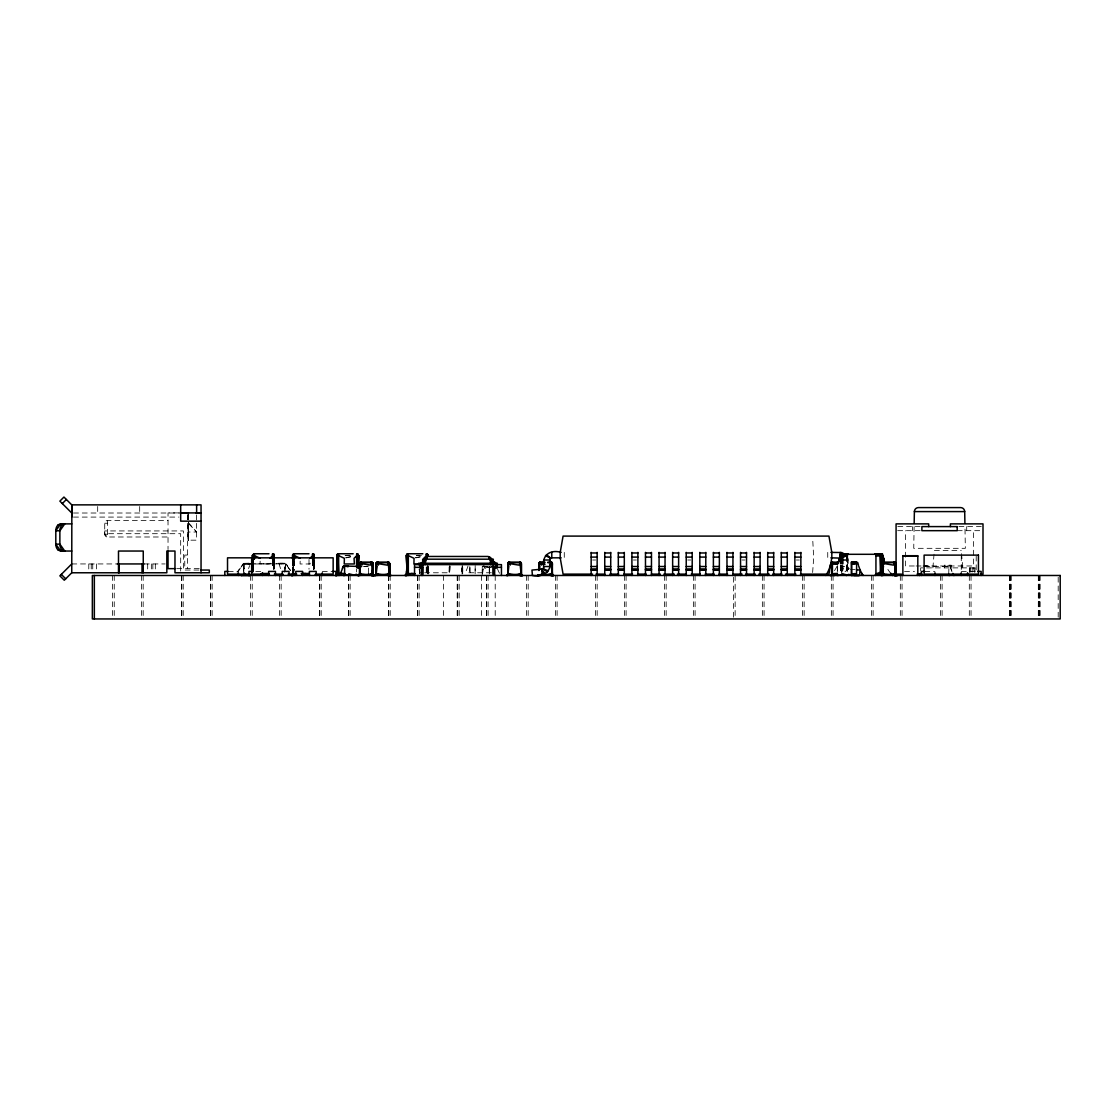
<?xml version="1.0" encoding="UTF-8"?>
<svg xmlns="http://www.w3.org/2000/svg" width="1116" height="1116" viewBox="0 0 1116 1116"><rect width="100%" height="100%" fill="white"/><g stroke="black" fill="none" stroke-linecap="round" stroke-linejoin="round"><path stroke-width="0.75" stroke-dasharray="5 3.75" d="M196.625 523.362L196.625 540.172L188.144 540.172L188.144 522.525M188.144 519.54L188.144 514.643M188.144 526.878L188.297 535.499L188.492 532.025L196.625 532.025L188.478 523.474L188.478 540.172L188.478 521.981M188.478 519.54L188.478 514.546M489.324 574.098L489.324 565.519M847.239 564.501L847.225 572.508L847.211 565.714M188.367 518.87L188.381 514.476M188.478 527.617L188.478 526.878M188.144 538.149L188.339 540.172M188.213 540.172L188.478 538.149M847.156 565.589L847.128 572.201L847.183 565.24M188.353 533.839L188.478 532.025L188.478 535.499M273.685 569.076L273.727 560.692M313.694 569.076L313.233 560.553L313.094 568.7M427.554 565.714L427.498 574.112L427.456 566.105M475.123 573.861L475.151 567.151M482.251 574.935L482.293 566.523L494.123 566.523M489.366 566.886L489.324 573.582L489.324 566.719M837.321 572.187L837.349 567.151M188.437 539.209L188.423 537.884M292.741 558.851L292.657 570.96L292.601 558.851M273.908 560.623L274.159 568.895L274.257 560.385M313.917 560.623L314.168 568.895L314.266 560.385M428.042 567.067L428.014 570.402L428 567.067M273.88 569.871L273.964 561.32M313.889 569.871L313.973 561.32M427.693 573.303L427.749 566.454M462.066 574.098L462.15 565.519M188.464 532.876L188.478 532.025L188.451 533.839M914.116 526.612L913.739 548.319L965.34 548.319L964.963 526.612M285.529 568.658L285.612 564.082L284.664 563.803L254.504 563.803M462.652 566.607L462.708 573.861L462.708 566.97M260.14 561.181L260.056 563.985L265.887 563.985L270.198 563.957L270.044 561.181M300.148 561.181L300.078 563.985L305.896 563.985L310.206 563.957L310.067 561.181M840.92 565.77L840.78 570.96L840.697 565.77M273.908 568.616L274.159 560.344M292.643 572.201L292.978 560.623M313.917 568.616L314.168 560.344M428.153 571.713L427.609 573.582L427.805 566.97M188.353 515.006L188.199 519.624L188.353 516.345L188.353 518.382M840.794 565.394L840.599 570.402L840.571 565.394M972.078 572.117L972.259 567.877M188.478 523.948L188.492 530.072M449.497 567.151L449.134 573.861L449.134 566.97M462.094 566.719L462.163 573.582L462.526 566.886M188.144 525.231L188.367 524.548L188.367 526.25L188.353 521.8M285.264 568.867L285.612 564.082M469.808 566.607L469.362 572.773L470.185 573.861L470.087 566.97M812.629 572.494L813.69 557.833L812.629 537.731M243.679 573.233L244.181 563.287L237.415 571.838M932.878 567.877L934.092 553.662M928.331 566.523L925.82 565.993M920.658 570.708L920.658 567.877L974.979 567.877L974.352 572.117L973.57 567.877L973.78 572.117M248.603 568.616L249.607 565.561M948.712 574.015L948.977 565.979L944.973 566.523L949.521 565.979L950.344 566.788A41.055 40.636 -22.6 0 0 952.869 573.401M284.664 572.131L284.929 563.259L278.414 563.259M240.903 567.416L242.828 564.082A32.49 32.35 39.8 0 1 237.066 572.187M238.601 570.485L239.8 568.993M849.067 568.783L844.547 572.02L842.413 566.51L847.839 566.51L849.067 568.783L843.64 570.82M252.83 563.803L243.511 564.082L243.651 571.699L243.511 564.082L250.11 564.04M345.974 557.944L350.745 556.842M415.654 557.944L422.015 556.479L415.403 557.665M345.723 557.665L352.224 556.354M494.472 566.788L484.693 568.323L483.605 565.979L485.655 566.523L483.605 565.979M368.782 565.979L364.765 566.523L369.312 565.979M948.977 565.979L944.973 566.523L949.521 565.979M285.305 571.657L284.664 563.803L278.526 563.803M345.165 555.405L350.047 555.224M416.477 555.35L419.728 555.224M249.063 563.859L244.46 564.04L252.83 563.999M244.195 563.371L250.235 563.259L243.232 563.371L249.217 563.287M254.504 563.985L284.664 563.803M178.448 512.914L168.028 512.914L168.028 549.49M73.489 513.011L180.68 513.011M73.489 517.085L178.951 517.085M106.773 536.894A2.762 2.762 0 0 1 104.723 534.229L104.723 523.237A2.762 2.762 0 0 1 107.485 520.488L168.028 520.488M104.723 523.237L107.485 523.237M897.794 526.599L920.1 526.599M958.909 526.599L981.285 526.599M897.669 530.672L921.886 530.672M957.193 530.672L983.001 530.672M107.485 534.229L104.723 534.229L107.485 536.991L168.028 536.991M934.357 550.495L961.281 550.495M187.46 555.057L184.754 555.057L184.754 568.644M345.165 555.656L353.312 555.656M416.477 555.656L422.992 555.656M592.652 560.009L595.651 560.009M633.4 560.009L636.385 560.009M687.721 560.009L690.706 560.009M742.042 560.009L745.028 560.009M796.364 560.009L799.349 560.009M278.177 563.259L285.473 563.259L286.296 564.082A32.49 32.35 -39.8 0 0 290.383 570.332M71.759 563.943L116.106 563.943M144.243 563.943L165.14 563.943M914.297 565.979L905.592 565.979L905.592 530.672M916.041 565.979L921.258 565.979M923.002 565.979L973.487 565.979L973.487 530.672M363.384 566.523L367.331 566.523M924.801 566.523L948.712 566.523M491.361 566.788L483.605 566.788L491.696 568.058M176.719 568.644L201.047 568.644M198.941 570.053L183.387 570.053L183.387 530.937L104.723 530.937L104.723 533.699L180.68 533.699L180.68 571.071M228.208 571.406L238.392 571.406M255.745 571.406L262.539 571.406M322.287 571.406L332.484 571.406M904.532 571.406L914.492 571.406M924.787 571.406L934.971 571.406M961.267 571.406L977.755 571.406M447.125 572.773L419.965 572.773L419.281 568.7M468.86 572.773L494.318 572.773M850.322 569.216L855.191 569.648M923.588 566.091L928.386 565.979M924.536 566.007L928.54 566.523M482.851 566.007L485.655 566.523L483.061 565.979M188.478 522.762L196.625 532.025M288.207 567.416L290.495 570.485L286.296 564.082M951.055 569.048L951.892 571.253M280.521 568.616L278.958 563.413M950.344 566.788L950.804 568.323M419.184 569.272L419.769 573.931L419.239 568.965M961.56 553.662L962.759 567.877M462.163 563.803L462.708 573.861M427.874 566.956L428.153 573.861L428.153 566.816M314.112 568.686L313.749 560.065L313.638 569.3M274.09 568.686L273.741 560.065L273.713 568.7M292.866 561.501L293.299 572.731M426.689 567.067L426.926 573.582L426.926 567.067M312.606 560.553L312.912 568.7M293.996 560.553L294.373 570.318M272.583 560.553L272.904 568.7M428.125 574.168L427.846 565.519L428.153 573.861M313.833 560.33L314.126 568.979M273.825 560.33L274.104 568.979M842.12 571.95L841.659 565.435M427.247 567.067L427.428 573.582L427.428 567.067M293.452 560.553L293.773 571.95M292.755 560.12L293.089 571.894M273.225 560.553L273.448 568.7M970.278 567.877L970.39 572.117M293.173 560.93L293.341 572.661M428.014 565.965L428.098 572.536M314.126 561.041L314.224 569.244M274.104 561.041L274.215 569.244M841.659 573.582L841.576 565.435L841.478 571.95M449.692 565.519L449.776 574.098M427.609 573.582L427.567 566.872M313.638 560.553L313.722 568.7M293.299 571.95L293.187 560.553L293.243 574.112M847.183 564.71L847.239 572.731M489.338 567.151L489.38 573.861M273.573 561.306L273.629 569.3M847.17 565.17L847.197 571.894L847.211 565.435M847.225 564.291L847.239 572.661M314.14 557.051L314.168 568.728M274.131 560.385L274.159 568.728M837.363 565.519L837.377 572.382M475.179 565.519L475.179 574.098M1058.191 577.223L1058.191 617.204M1040.028 575.479L1040.028 617.204M1039.749 575.479L1039.749 617.204M1039.456 575.479L1039.456 617.204M1039.163 575.479L1039.163 617.204M1038.884 575.479L1038.884 617.204M1038.591 575.479L1038.591 617.204M1038.312 575.479L1038.312 617.204M1011.096 575.479L1011.096 617.204M1010.803 575.479L1010.803 617.204M1010.524 575.479L1010.524 617.204M1010.231 575.479L1010.231 617.204M1009.952 575.479L1009.952 617.204M1009.659 575.479L1009.659 617.204M1009.38 575.479L1009.38 617.204M976.207 556.061L976.207 572.243M974.979 567.877L974.979 572.117M971.046 575.479L971.046 617.204M969.316 575.479L969.316 617.204M966.707 526.599L966.707 530.672M961.267 555.712L961.267 572.243M951.209 567.877L951.209 565.17L944.429 565.17L944.429 567.877M942.099 575.479L942.099 617.204M940.383 575.479L940.383 617.204M912.372 526.599L912.386 530.672M902.049 575.479L902.049 617.204M900.333 575.479L900.333 617.204M873.117 575.479L873.117 617.204M871.401 575.479L871.401 617.204M842.831 565.435L842.831 571.95M842.162 565.435L842.162 571.95M841.213 565.184L841.213 571.713M833.066 575.479L833.066 617.204M831.336 575.479L831.336 617.204M827.737 552.392L827.737 557.833M804.134 575.479L804.134 617.204M802.404 575.479L802.404 617.204M764.069 575.479L764.069 617.204M762.354 575.479L762.354 617.204M735.137 575.479L735.137 617.204M733.421 577.223L733.421 617.204M695.087 575.479L695.087 617.204M693.371 575.479L693.371 617.204M666.154 575.479L666.154 617.204M664.425 575.479L664.425 617.204M626.09 575.479L626.09 617.204M624.374 575.479L624.374 617.204M597.158 575.479L597.158 617.204M595.442 575.479L595.442 617.204M564.278 552.392L564.278 557.833M557.107 575.479L557.107 617.204M555.391 575.479L555.391 617.204M528.175 575.479L528.175 617.204M526.445 575.479L526.445 617.204M495.211 575.479L495.211 617.204M488.111 575.479L488.111 617.204M486.688 575.479L486.688 617.204M486.395 575.479L486.395 617.204M482.251 566.523L482.251 574.015M481.624 575.479L481.624 617.204M462.163 567.067L462.163 573.582M459.178 575.479L459.178 617.204M457.741 575.479L457.741 617.204M457.462 575.479L457.462 617.204M457.183 575.479L457.183 617.204M449.678 567.067L449.678 573.582M443.61 575.479L443.61 617.204M426.256 567.067L426.256 573.582M419.128 575.479L419.128 617.204M417.691 575.479L417.691 617.204M417.412 575.479L417.412 617.204M390.195 575.479L390.195 617.204M388.759 575.479L388.759 617.204M388.466 575.479L388.466 617.204M368.503 568.016L368.503 574.015M356.576 568.7L356.576 571.95M350.131 575.479L350.131 617.204M348.708 575.479L348.708 617.204M348.415 575.479L348.415 617.204M321.199 575.479L321.199 617.204M319.776 575.479L319.776 617.204M319.483 575.479L319.483 617.204M314.321 560.288L314.321 568.449M312.424 560.553L312.424 568.7M309.006 559.465L309.006 569.244M294.484 560.553L294.484 568.7M293.815 560.553L293.815 573.582M293.313 560.553L293.313 573.582M292.587 560.288L292.587 571.713M281.148 575.479L281.148 617.204M279.432 575.479L279.432 617.204M274.299 560.288L274.299 568.449M273.085 560.553L273.085 568.7M272.402 560.553L272.402 568.7M252.216 575.479L252.216 617.204M250.5 575.479L250.5 617.204M244.46 563.803L244.46 574.935M212.152 575.479L212.152 617.204M210.729 575.479L210.729 617.204M210.436 575.479L210.436 617.204M196.625 514.95L196.625 521.842M188.478 513.011L188.478 535.108M187.46 514.657L187.46 568.644M183.219 575.479L183.219 617.204M181.796 575.479L181.796 617.204M181.503 575.479L181.503 617.204M155.319 563.943L155.319 569.83M152.85 563.943L152.85 569.83M151.344 563.943L151.344 569.83M147.689 563.943L147.689 569.83M143.169 575.479L143.169 617.204M141.453 575.479L141.453 617.204M139.681 506.497L139.681 513.011M114.237 575.479L114.237 617.204M112.521 575.479L112.521 617.204M107.485 520.488L107.485 536.991M97.678 506.497L97.678 513.011M96.394 563.943L96.394 569.83M92.74 563.943L92.74 569.83M91.233 563.943L91.233 569.83M88.778 563.943L88.778 569.83M836.958 566.314A31.178 31.122 25.3 0 1 834.07 571.211M890.861 573.429A31.178 31.122 -25.3 0 1 886.202 566.314M293.62 560.985A31.178 0.809 -86.8 0 1 292.755 573.429M313.819 568.825A31.178 0.809 86.8 0 1 313.289 560.985M273.797 568.825A31.178 0.809 86.8 0 1 273.281 560.985M427.986 573.429A31.178 0.809 86.8 0 1 427.47 566.314M467.981 566.049A40.497 40.274 22.6 0 1 464.981 573.233M499.508 573.233A40.497 40.274 -22.6 0 1 497.359 568.504M462.442 573.233A40.497 1.632 84.5 0 1 461.619 566.049M450.222 566.049A40.497 1.632 -84.5 0 1 449.399 573.233M188.353 537.884L188.339 539.209L188.353 537.884M969.734 567.877L969.678 572.117L969.734 567.877M483.27 569.048L482.586 573.401A41.055 2.26 -82.4 0 0 483.27 569.048M969.609 572.117L969.553 567.877L969.553 572.117"/><path stroke-width="1.5" d="M856.809 569.788L860.059 570.067L859.585 575.479L851.452 575.451L855.037 574.935L855.037 573.582L851.508 574.098L851.508 562.185M880.315 573.582L875.934 574.112L875.948 555.656L882.63 555.391L882.561 570.402L882.226 562.059M357.859 567.402L358.194 554.471L356.841 553.759L358.473 555.391L358.473 566.816M292.741 558.851L292.769 555.391L292.587 558.656M422.643 573.861L422.685 567.333L414.538 567.333M272.402 554.303L274.02 554.471L274.201 558.697L274.09 554.568L272.681 553.759L274.271 555.07L273.755 555.656L272.402 554.303L273.825 554.234L273.532 554.903M314.321 558.656L314.098 554.568L312.689 553.759L314.293 555.07L313.777 555.656L312.424 554.303L313.833 554.234L313.54 554.903M357.887 566.872L358.473 555.391L358.362 567.067L358.473 555.391L358.124 566.97L357.999 554.234L357.148 553.787L356.576 554.303L358.445 555.07L358.278 567.235M71.759 513.011L71.843 504.962L63.947 497.052L59.873 501.126L71.759 513.011L71.759 517.085M273.992 557.902L274.02 554.471L274.062 557.763M358.055 568.17L358.194 554.471L358.362 567.612M373.023 573.861L372.549 562.38L371.126 562.45L373.023 563.538L372.381 574.098L372.744 562.617L371.391 561.906L371.126 563.803M388.94 574.098L389.303 562.617L387.95 561.906L389.554 563.217L388.94 574.098L389.582 563.538L387.684 562.45L389.107 562.38L389.582 563.538L389.582 573.861L389.582 563.538L389.582 573.861M520.712 574.098L521.074 562.617L519.721 561.906L521.353 563.538L521.353 573.861L520.712 563.287L520.809 573.582L519.456 574.935L519.456 573.582M551.75 574.098L552.127 562.617L550.495 562.45L551.918 562.38L550.495 562.45L551.862 563.803L551.75 574.098L552.392 563.538L550.774 561.906L551.039 563.538A40.497 1.632 84.5 0 0 552.392 575.479L542.069 574.07L538.233 575.479M895.967 573.861L895.492 562.38L894.069 562.45L895.967 563.538L895.325 574.098L895.688 562.617L894.335 561.906L894.069 563.803M856.39 563.803L855.721 562.631L851.438 561.906L856.39 561.906L856.67 563.538L856.502 573.861L851.508 574.098M882.63 555.391L882.379 570.96L881.807 553.968L875.181 553.759M422.35 567.723L422.406 564.626L422.322 567.877M914.171 523.278L914.381 511.588A4.073 4.073 0 0 1 918.454 507.585L960.625 507.585A4.073 4.073 0 0 1 964.698 511.588L964.908 523.278M841.018 562.311L841.478 553.759L847.979 553.759M881.096 570.318L881.263 563.803L881.5 573.582L881.5 563.803M252.621 572.201L252.774 567.235M253.025 558.963L254.211 553.759L252.579 555.391L252.579 571.713M293.034 558.963L293.815 554.485L293.41 558.921M314.224 558.697L314.042 554.471L312.424 554.303M336.739 571.713L337.395 574.112L336.739 555.391L338.371 553.759L337.283 555.656L336.739 573.861L338.371 575.479M407.647 554.485L406.419 573.861L408.051 575.479M424.038 561.906L426.87 557.54M253.932 555.642L254.211 553.759L268.998 553.759M293.954 555.642L294.219 553.759L309.006 553.759M338.106 555.642L338.371 553.759L353.158 553.759M407.786 555.642L408.051 553.759L422.838 553.759M489.115 557.54L490.58 558.739L490.58 561.906L491.054 560.553L489.38 557.833M420.16 567.877L420.3 564.626L420.537 567.877M832.494 573.582L833.847 574.935L833.847 573.582L837.363 573.582L837.363 575.005L833.736 574.838L837.46 575.479M253.974 554.568L253.932 555.391L260.209 558.307M293.982 554.568L293.954 555.391L300.218 558.307M338.134 554.568L338.106 555.391L344.37 558.307L344.23 563.985L354.372 563.957L354.065 558.307L357.12 555.391L356.841 553.759M361.947 565.115L361.068 561.906L361.347 563.803M378.505 565.115L377.626 561.906L376.817 562.129L376.008 563.538L376.008 573.861L376.538 563.803L377.905 562.45L376.036 563.217L376.008 573.861L377.905 574.935L377.905 573.582M407.814 554.568L407.786 555.391L414.05 558.307L413.91 563.985L424.052 563.957L423.745 558.307L426.8 555.391L426.521 553.759L428.125 555.07L427.609 555.656L426.256 554.303L427.665 554.234L427.372 554.903M510.277 565.115L509.398 561.906L508.589 562.129L507.766 563.538L507.766 573.861L508.31 563.803L509.677 562.45L507.808 563.217L507.766 573.861L509.677 574.935L509.677 573.582M541.316 565.115L540.451 561.906L539.363 563.803L539 570.499M884.29 563.803L884.012 561.906L883.746 563.538L893.414 565.115L894.613 563.538L894.335 561.906M837.363 562.38L837.363 563.803L833.847 563.803L833.847 562.45L837.432 561.934L837.391 563.05L831.685 562.129L830.457 565.115M851.508 563.287L851.41 562.45L855.037 562.45L855.037 563.803L851.522 563.803L851.578 573.861M851.508 574.335L851.578 574.168M425.391 560.553C428.474 553.941 425.196 556.521 424.038 560.553M495.448 567.877L495.685 564.626L495.825 567.877M847.211 560.553L847.323 553.787L847.156 560.12M876.032 574.168L875.39 575.479M875.934 555.14L875.39 553.759M837.432 575.451L837.391 574.335M561.153 557.833L551.778 557.833L549.895 558.921C552.601 570.681 544.008 577.767 532.43 575.479L531.955 570.067L541.692 569.216L543.855 567.807C541.162 556.103 549.602 548.946 561.153 552.392M348.122 566.523L344.328 566.007L342.975 566.788A41.055 40.636 22.6 0 1 339.348 575.479L340.436 573.401M71.843 504.962L71.759 572.773L64.282 580.236L59.873 575.828L71.759 563.943M496.983 567.723L497.373 563.259L418.612 563.259L418.612 564.626M496.829 567.877L497.373 564.626M372.381 574.098L372.995 563.217L371.126 562.45L372.298 563.134M424.861 561.906L424.917 559.911L427.079 557.54M895.325 574.098L895.939 563.217L894.069 562.45L895.241 563.134M839.846 555.642L841.478 553.759M348.401 574.935L343.491 575.479L348.122 574.935L345.5 574.67M837.474 562.45L837.363 563.803L832.229 563.538L831.56 572.773L832.383 573.861L837.363 573.582M851.452 575.451L851.536 575.005M875.92 554.038L875.948 555.656L880.315 555.656L880.998 573.582L880.998 555.656M847.17 561.501L847.407 554.303M292.601 558.851L292.81 554.568L294.484 554.303M361.347 573.582L361.347 574.935L359.45 573.861L359.478 563.217L361.347 562.45L359.994 563.803L360.091 574.098L359.45 563.538L361.068 561.906M406.419 571.713L407.075 574.112L406.419 555.391L407.242 553.968L408.33 554.303M538.819 570.415L538.819 563.538L540.451 561.906M832.494 563.803L833.847 562.45M839.846 555.391L840.069 554.568M841.478 555.656L842.162 554.485M856.39 573.582L855.037 574.935L851.452 574.838M884.29 573.582L884.29 574.935L882.393 573.861L882.421 563.217L884.29 562.45L882.937 563.803L883.035 574.098L882.393 563.538L884.012 561.906M342.5 568.323L342.975 566.788M336.906 573.429L336.237 575.479L341.859 573.485L345.179 573.875M406.587 573.429L405.917 575.479L411.539 573.485L414.859 573.875M425.852 558.739L425.391 561.906L425.405 558.739M838.897 560.985L839.846 558.432M359.715 573.233L358.864 575.479L362.7 574.07L373.023 575.479A40.497 1.632 84.5 0 1 371.67 563.538L371.391 561.906M376.273 573.233L375.422 575.479L379.259 574.07L389.582 575.479A40.497 1.632 84.5 0 1 388.228 563.538L387.95 561.906M508.045 573.233L507.194 575.479L511.03 574.07L521.353 575.479A40.497 1.632 84.5 0 1 520 563.538L519.721 561.906M882.658 573.233L881.807 575.479L885.644 574.07L895.967 575.479A40.497 1.632 84.5 0 1 894.613 563.538M371.391 575.479L374.39 575.479L371.391 575.479L372.256 574.335M387.95 575.479L390.935 575.479L387.95 575.479L388.814 574.335M519.721 575.479L522.707 575.479L519.721 575.479L520.572 574.335M550.774 575.479L553.759 575.479L550.774 575.479L551.625 574.335M894.335 575.479L897.32 575.479L894.335 575.479L895.199 574.335M358.417 575.256L359.031 574.838C362.798 575.619 355.167 575.493 359.994 575.075L360.091 574.098M374.962 575.256L375.59 574.838C379.356 575.619 371.726 575.493 376.552 575.075L376.65 574.098M506.734 575.256L507.361 574.838C511.128 575.619 503.497 575.493 508.324 575.075L508.422 574.098M520.572 563.05L520.879 562.38L519.456 562.45L521.325 563.217L521.353 573.861L520.377 575.354L519.456 574.935L522.386 575.256L516.192 574.935L518.549 575.298M881.347 575.256L881.975 574.838C885.741 575.619 878.111 575.493 882.937 575.075L883.035 574.098M837.446 574.838L835.047 574.907M294.219 575.479L293.131 573.582L292.615 574.168L294.484 574.935L293.076 575.005M359.478 563.217L360.761 561.934M376.036 563.217L377.32 561.934M370.219 575.298L367.861 574.935L374.055 575.256L371.126 574.935L371.712 575.451L372.995 574.168L372.479 573.582L371.126 574.935L371.126 573.582M386.778 575.298L384.42 574.935L390.614 575.256L387.684 574.935L388.27 575.451L389.554 574.168L389.038 573.582L387.684 574.935L387.684 573.582M507.808 563.217L509.091 561.934M539.419 568.951L538.847 563.217L540.13 561.934M549.588 575.298L547.245 574.935L553.438 575.256L550.495 574.935L551.416 575.354L552.364 574.168L551.75 563.287L552.392 573.861L550.495 574.935L550.495 573.582M882.421 563.217L883.705 561.934M893.163 575.298L890.805 574.935L896.999 575.256L894.069 574.935L894.655 575.451L895.939 574.168L895.423 573.582L894.069 574.935L894.069 573.582M252.788 561.808L252.607 555.07L253.89 553.787M253.151 558.921L253.123 555.656L254.476 554.303L252.607 555.07L252.788 559.883M292.713 558.432L292.615 555.07L293.913 553.787M337.227 575.005L338.65 574.935L337.283 573.582L336.781 555.07L338.064 553.787M336.781 555.07L337.464 573.582L337.283 555.656L338.65 554.303L336.781 555.07L337.52 574.349L337.227 554.234M406.782 566.858L406.447 555.07L407.745 553.787M406.908 575.005L408.33 574.935L406.963 573.582L407.563 554.526M291.234 575.479L293.466 575.298L291.234 575.479L291.764 574.517M335.386 575.479L337.618 575.298L335.386 575.479L335.916 574.517M405.066 575.479L407.298 575.298L405.066 575.479L405.596 574.517M426.256 554.303L428.153 555.391L426.521 553.759M826.733 574.07L825.882 575.479A40.497 40.274 22.6 0 0 830.862 563.538M832.494 561.906L832.383 573.861M71.759 523.878L60.682 523.878L55.8 530.784L55.8 544.148A6.905 4.883 -90 0 0 58.241 550.118L60.682 551.039L71.759 551.039M371.67 563.538L370.47 565.115L360.803 563.538M388.228 563.538L387.029 565.115L377.361 563.538M520 563.538L518.8 565.115L509.133 563.538M549.853 565.115L551.039 563.538M830.332 575.479L832.257 573.471L830.332 575.479A31.178 31.122 25.3 0 0 832.299 573.429M62.315 503.567L66.388 499.494M881.5 574.266L880.315 574.935L880.315 554.303L842.831 554.303L842.831 563.803M269.905 558.307L272.946 555.391L272.681 553.759M309.913 558.307L312.954 555.391L312.689 553.759M372.479 575.075L374.39 575.479M389.038 575.075L390.935 575.479M520.795 575.075L522.707 575.479M551.848 575.075L553.759 575.479M895.423 575.075L897.32 575.479M360.761 575.451L361.347 574.935L358.083 575.479M377.32 575.451L377.905 574.935L374.641 575.479M509.091 575.451L509.677 574.935L506.413 575.479M883.705 575.451L884.29 574.935L881.026 575.479M538.819 563.538L540.716 562.45L538.847 563.217M847.839 563.259L847.686 558.516L845.607 554.624L841.325 558.126L830.862 557.833M847.295 574.712L846.639 575.479L842.468 574.419L838.102 575.479M539.809 575.354L537.466 575.479L538.414 574.838M537.466 575.479L539.377 575.075M883.412 575.159L875.153 574.935M854.744 575.047L854.172 575.354M853.949 575.479L858.874 575.479M58.241 524.799L64.756 523.878L59.873 530.784L55.8 530.784A6.905 4.883 -90 0 1 58.241 524.799L60.682 523.878M274.299 558.656L273.657 555.14L273.671 558.488M358.473 555.391L356.576 554.303M427.079 556.786L426.549 556.786M846.556 555.782L841.325 558.126L842.413 563.259M296.298 573.987L292.071 575.479L292.755 573.429A31.178 0.809 -86.8 0 1 292.587 575.479L295.489 574.684M366.341 575.117L367.61 574.67L365.574 575.27M283.394 575.005L278.888 575.479M279.502 575.479L281.874 575.131L279.502 575.479L280.228 575.256M348.122 574.935L346.309 575.019L348.011 575.382M409.321 574.684L406.419 575.479A31.178 0.809 -86.8 0 0 407.619 558.209M361.347 562.45L359.45 563.538M377.905 562.45L376.008 563.538M509.677 562.45L507.766 563.538M884.29 562.45L882.393 563.538M280.102 575.298L280.827 575.103M292.741 558.279L292.615 555.07L293.968 554.401L293.313 554.038M406.768 563.106L407.145 554.038M359.994 575.075L364.597 574.935L362.254 575.298M376.552 575.075L381.156 574.935L378.812 575.298M508.324 575.075L512.928 574.935L510.584 575.298M882.937 575.075L887.541 574.935L885.197 575.298M244.92 574.824L241.084 575.479L249.621 575.479L248.296 575.103M541.623 575.298L543.98 574.935L541.455 574.88M361.054 575.284L370.693 574.07L373.023 575.479M377.613 575.284L387.252 574.07L389.582 575.479M509.384 575.284L519.024 574.07L521.353 575.479M542.027 575.075L550.062 574.07L552.392 575.479M883.998 575.284L893.637 574.07L895.967 575.479M945.182 574.935L949.828 575.479M875.753 554.303L882.491 553.968L884.304 561.181L883.677 558.307M491.04 563.72L494.472 563.538L494.43 562.715L494.207 561.906L490.887 561.906M851.522 563.803L856.67 563.538M830.025 575.479L834.935 575.479M244.46 573.791L244.46 574.935L250.11 574.935M279.014 574.935L282.153 574.838M490.454 562.52L493.523 562.631L494.207 563.803M302.645 574.531L305.896 574.447M880.315 554.303L875.307 554.303M847.853 574.935L841.659 574.266M269.109 573.485L261.395 573.498M309.132 573.485L301.404 573.498M71.759 504.864L201.047 504.864L201.047 572.773M914.381 511.588L964.698 511.588M180.192 512.914L201.047 512.914M180.68 513.011L188.478 513.011M195.956 513.011L201.047 513.011M201.047 521.158L180.68 521.158L180.68 504.864M58.241 550.118L64.756 551.039L59.873 544.148L59.873 530.784A6.905 4.883 -90 0 1 62.315 524.799M830.862 552.392L841.715 552.546L845.607 554.624M591.159 552.978L597.144 552.978M604.746 552.978L610.717 552.978M618.32 552.978L624.304 552.978M631.907 552.978L637.878 552.978M645.48 552.978L651.465 552.978M659.068 552.978L665.038 552.978M672.641 552.978L678.626 552.978M686.228 552.978L692.199 552.978M699.816 552.978L705.786 552.978M713.389 552.978L719.36 552.978M726.976 552.978L732.947 552.978M740.55 552.978L746.52 552.978M754.137 552.978L760.108 552.978M767.71 552.978L773.681 552.978M781.298 552.978L787.268 552.978M794.871 552.978L800.856 552.978M252.579 555.391L252.648 570.96L252.579 555.391L253.304 558.921L253.304 555.656M274.299 555.391L274.131 558.725M336.739 555.391L336.809 570.96L337.283 555.656M406.419 555.391L407.145 573.582L407.145 555.656L407.647 573.582L407.647 555.656L408.33 573.582L414.845 573.582M840.571 563.733L840.529 555.391L847.128 555.07M842.831 555.656L847.211 555.656M902.872 556.061L917.812 556.061M428.112 556.466L487.873 556.466M591.159 557.093L597.144 557.093M604.746 557.093L610.717 557.093M618.32 557.093L624.304 557.093M631.907 557.093L637.878 557.093M645.48 557.093L651.465 557.093M659.068 557.093L665.038 557.093M672.641 557.093L678.626 557.093M686.228 557.093L692.199 557.093M699.816 557.093L705.786 557.093M713.389 557.093L719.36 557.093M726.976 557.093L732.947 557.093M740.55 557.093L746.52 557.093M754.137 557.093L760.108 557.093M767.71 557.093L773.681 557.093M781.298 557.093L787.268 557.093M794.871 557.093L800.856 557.093M544.176 560.009L549.602 560.009M842.413 560.009L847.839 560.009M360.942 562.129L371.53 562.129M377.501 562.129L388.089 562.129M509.273 562.129L519.861 562.129M540.311 562.129L544.845 562.129M547.872 562.129L550.899 562.129M883.886 562.129L894.474 562.129M360.845 562.715L371.628 562.715M377.403 562.715L388.187 562.715M509.161 562.715L519.958 562.715M540.214 562.715L544.831 562.715M547.914 562.715L551.011 562.715M883.788 562.715L894.572 562.715M490.496 563.803L492.84 563.803L492.84 562.45M116.915 563.943L144.243 563.943M348.192 565.979L344.328 566.007L361.682 566.523M544.176 566.51L549.602 566.51M591.159 566.51L597.144 566.51M604.746 566.51L610.717 566.51M618.32 566.51L624.304 566.51M631.907 566.51L637.878 566.51M645.48 566.51L651.465 566.51M659.068 566.51L665.038 566.51M672.641 566.51L678.626 566.51M686.228 566.51L692.199 566.51M699.816 566.51L705.786 566.51M713.389 566.51L719.36 566.51M726.976 566.51L732.947 566.51M740.55 566.51L746.52 566.51M754.137 566.51L760.108 566.51M767.71 566.51L773.681 566.51M781.298 566.51L787.268 566.51M794.871 566.51L800.856 566.51M501.447 567.333L493.3 567.333L493.342 573.861M174.975 568.644L168.028 568.644L168.028 551.22M591.159 569.216L597.144 569.216M604.746 569.216L610.717 569.216M618.32 569.216L624.304 569.216M631.907 569.216L637.878 569.216M645.48 569.216L651.465 569.216M659.068 569.216L665.038 569.216M672.641 569.216L678.626 569.216M686.228 569.216L692.199 569.216M699.816 569.216L705.786 569.216M713.389 569.216L719.36 569.216M726.976 569.216L732.947 569.216M740.55 569.216L746.52 569.216M754.137 569.216L760.108 569.216M767.71 569.216L773.681 569.216M781.298 569.216L787.268 569.216M794.871 569.216L800.856 569.216M591.159 569.467L597.144 569.467M604.746 569.467L610.717 569.467M618.32 569.467L624.304 569.467M631.907 569.467L637.878 569.467M645.48 569.467L651.465 569.467M659.068 569.467L665.038 569.467M672.641 569.467L678.626 569.467M686.228 569.467L692.199 569.467M699.816 569.467L705.786 569.467M713.389 569.467L719.36 569.467M726.976 569.467L732.947 569.467M740.55 569.467L746.52 569.467M754.137 569.467L760.108 569.467M767.71 569.467L773.681 569.467M781.298 569.467L787.268 569.467M794.871 569.467L800.856 569.467M200.671 570.053L209.306 570.053L209.306 572.773L174.975 572.773L174.975 551.039L166.828 551.039L166.828 572.773L71.759 572.773M591.159 570.067L597.144 570.067M604.746 570.067L610.717 570.067M618.32 570.067L624.304 570.067M631.907 570.067L637.878 570.067M645.48 570.067L651.465 570.067M659.068 570.067L665.038 570.067M672.641 570.067L678.626 570.067M686.228 570.067L692.199 570.067M699.816 570.067L705.786 570.067M713.389 570.067L719.36 570.067M726.976 570.067L732.947 570.067M740.55 570.067L746.52 570.067M754.137 570.067L760.108 570.067M767.71 570.067L773.681 570.067M781.298 570.067L787.268 570.067M794.871 570.067L800.856 570.067M228.208 571.406L224.804 571.406L224.804 575.479M252.356 571.406L248.952 571.406L248.952 575.479M332.484 571.406L335.874 571.406L335.874 575.479M924.787 571.406L921.398 571.406L921.398 575.479M977.755 571.406L981.145 571.406L981.145 575.479M302.645 573.582L305.896 573.582M337.464 555.656L337.967 573.582L337.967 555.656L338.65 573.582L345.165 573.582M250.068 574.126L227.524 574.126L227.524 557.833L333.154 557.833L333.154 574.126L315.814 574.126M269.012 574.126L251.672 574.126L251.672 557.833M274.341 574.126L283.004 574.126M288.081 574.126L296.744 574.126M301.948 574.126L308.881 574.126M592.61 574.126L563.078 574.126L560.204 557.833L560.204 552.392L563.078 536.099L828.937 536.099L831.811 552.392L831.811 557.833L828.937 574.126L800.381 574.126M595.986 574.126L604.774 574.126M609.838 574.126L618.683 574.126M623.705 574.126L632.577 574.126M637.557 574.126L646.22 574.126M651.409 574.126L660.379 574.126M663.853 574.126L674.287 574.126M677.398 574.126L686.452 574.126M691.25 574.126L700.346 574.126M705.117 574.126L714.254 574.126M718.969 574.126L727.632 574.126M732.821 574.126L742.056 574.126M745.53 574.126L755.351 574.126M758.81 574.126L769.203 574.126M772.663 574.126L782.023 574.126M785.497 574.126L795.917 574.126M901.519 574.126L896.078 574.126L896.078 567.193M917.073 574.126L922.262 574.126M980.28 574.126L983.001 574.126L983.001 523.878L950.4 523.878L950.4 526.599M302.645 574.754L305.896 574.754M244.46 574.935L249.482 574.935M274.606 574.935L282.99 574.935M847.993 574.935L842.831 574.266M920.658 574.935L922.737 574.935M934.245 574.935L961.852 574.935M343.379 566.091L348.332 566.523M348.499 574.28L358.473 575.479L356.032 574.14M302.687 574.084L309.341 574.88M261.018 573.875L269.319 574.88M879.101 574.238L876.032 573.861L881.947 571.713L881.947 555.391M348.82 574.154L358.473 575.479M301.459 573.708L309.495 574.824M261.437 573.708L269.486 574.824M246.483 575.047L249.621 575.479M540.172 563.538L545.013 564.319M848.355 574.363L849.848 574.628M883.161 574.335L884.29 574.935M508.547 574.335L509.677 574.935M376.776 574.335L377.905 574.935M360.217 574.335L361.347 574.935M491.947 560.553L490.747 557.665L488.403 556.549L490.58 560.553M551.625 563.05L552.392 563.538L552.392 573.861M856.39 561.906L857.813 562.715L858.441 565.115M494.207 561.906L495.616 562.715L496.243 565.115M387.684 562.45L388.856 563.134M489.422 556.786L488.906 556.786M519.456 562.45L521.353 563.538L521.353 573.861M548.375 570.82L542.948 568.783L547.468 572.02M545.459 555.782L550.69 558.126L546.408 554.624M243.679 573.233L245.325 574.196M880.998 554.485L881.682 555.656M61.296 574.391L65.718 578.813M315.312 575.117L315.144 574.419M275.303 575.117L275.136 574.419M890.861 573.429L892.716 575.479M490.133 558.739L491.124 561.906L490.58 558.739M542.167 574.628L541.692 569.216L545.068 573.819M60.682 551.039L55.8 544.148L59.873 544.148A6.905 4.883 -90 0 0 62.315 550.118M861.705 573.233L863.017 575.479A40.497 40.274 -22.6 0 1 858.706 566.049M541.692 569.216L543.659 574.363M426.828 553.787L427.01 554.526M357.148 553.787L357.329 554.526M312.996 553.787L313.178 554.526M272.988 553.787L273.155 554.526M847.239 554.903L847.211 560.93M293.94 558.921L293.815 555.656L293.815 558.921M253.918 558.921L253.792 555.656L253.792 558.921M875.837 553.787L875.865 554.526M357.831 555.14L358.222 567.249M273.657 555.14L273.769 558.6M357.566 567.067L357.246 555.656L357.246 567.067M273.169 558.921L273.085 555.656L273.085 558.921M840.529 555.391L840.641 562.311M357.859 567.067L357.748 555.656L357.929 567.067M313.624 558.921L313.596 555.656L313.596 558.921M273.615 558.921L273.573 555.656L273.755 558.921M357.692 554.903L357.776 567.709M967.572 572.773L967.572 575.479M961.267 572.773L961.267 575.479M948.712 574.015L948.712 574.935M934.971 572.773L934.971 575.479M928.679 526.599L928.679 523.878L896.078 523.878L896.078 563.733M917.812 575.479L917.812 555.712L902.872 555.712L902.872 575.479M842.162 555.656L842.162 563.803M841.213 555.391L841.213 563.552M840.236 552.392L840.236 557.833M800.856 552.392L800.856 575.479M794.871 552.392L794.871 575.479M787.268 552.392L787.268 575.479M781.298 552.392L781.298 575.479M773.681 552.392L773.681 575.479M767.71 552.392L767.71 575.479M760.108 552.392L760.108 575.479M754.137 552.392L754.137 575.479M746.52 552.392L746.52 575.479M740.55 552.392L740.55 575.479M732.947 552.392L732.947 575.479M726.976 552.392L726.976 575.479M719.36 552.392L719.36 575.479M713.389 552.392L713.389 575.479M705.786 552.392L705.786 575.479M699.816 552.392L699.816 575.479M692.199 552.392L692.199 575.479M686.228 552.392L686.228 575.479M678.626 552.392L678.626 575.479M672.641 552.392L672.641 575.479M665.038 552.392L665.038 575.479M659.068 552.392L659.068 575.479M651.465 552.392L651.465 575.479M645.48 552.392L645.48 575.479M637.878 552.392L637.878 575.479M631.907 552.392L631.907 575.479M624.304 552.392L624.304 575.479M618.32 552.392L618.32 575.479M610.717 552.392L610.717 575.479M604.746 552.392L604.746 575.479M597.144 552.392L597.144 575.479M591.159 552.392L591.159 575.479M551.778 552.392L551.778 557.833M501.447 575.479L501.447 564.626L414.538 564.626L414.538 575.479M494.653 567.333L494.653 575.479M493.3 564.626L493.3 575.479M491.947 559.186L491.947 564.626M490.58 559.186L490.58 564.626M426.256 555.656L426.256 558.921M425.391 559.186L425.391 564.626M424.038 559.186L424.038 564.626M422.685 564.626L422.685 575.479M421.318 567.333L421.318 575.479M408.33 555.656L408.33 573.582M368.503 574.015L368.503 574.935L344.607 574.935L344.607 566.523M356.576 555.656L356.576 567.067M338.65 555.656L338.65 573.582M322.287 572.773L322.287 575.479M316.177 575.479L316.177 571.406L309.397 571.406L309.397 575.479M312.424 555.656L312.424 558.921M302.603 575.479L302.603 571.406L295.81 571.406L295.81 575.479M294.484 555.656L294.484 558.921M289.016 575.479L289.016 571.406L282.236 571.406L282.236 575.479M275.443 575.479L275.443 571.406L268.649 571.406L268.649 575.479M272.402 555.656L272.402 558.921M262.539 572.773L262.539 575.479M254.476 555.656L254.476 558.921M238.392 572.773L238.392 575.479M196.625 504.864L196.625 513.36M143.253 572.773L143.253 551.039L118.491 551.039L118.491 572.773M142.011 563.943L142.011 572.773M119.175 563.943L119.175 572.773M94.344 575.479L94.344 618.948M883.481 566.049A40.497 1.632 -84.5 0 1 882.393 575.479M839.511 558.209A31.178 31.122 25.3 0 1 838.046 563.692M884.249 560.985A31.178 31.122 -25.3 0 1 883.649 558.209M539.907 566.049A40.497 1.632 -84.5 0 1 539.628 568.504M508.854 566.049A40.497 1.632 -84.5 0 1 507.766 575.479M420.648 563.259A2.037 2.037 0 0 0 422.685 561.222L422.685 559.186L493.3 559.186L493.3 561.222A2.037 2.037 0 0 0 495.337 563.259M377.096 566.049A40.497 1.632 -84.5 0 1 376.008 575.479M337.939 558.209A31.178 0.809 -86.8 0 1 336.739 575.479M357.79 566.314A31.178 0.809 86.8 0 1 357.273 558.209M360.538 566.049A40.497 1.632 -84.5 0 1 359.45 575.479M839.483 558.307L838.855 561.181L839.483 558.307M919.989 574.684L919.696 575.479L920.644 573.401A41.055 40.636 22.6 0 1 919.556 575.479L919.989 574.684M957.193 526.599L921.886 526.599L921.886 530.672L957.193 530.672L957.193 526.599M978.425 555.112L924.104 555.112L924.104 574.126L978.425 574.126L978.425 555.112M1060.2 575.479L92.349 575.479L92.349 618.948L1060.2 618.948L1060.2 575.479M846.067 575.117L846.067 575.117M294.359 574.335L292.992 573.122L294.373 574.349M890.931 573.498L892.828 575.479L890.903 573.485M953.971 575.479L952.869 573.401A41.055 40.636 -22.6 0 0 953.971 575.479M373.762 575.479L371.698 571.253A41.055 40.636 -22.6 0 0 373.762 575.479M313.191 558.921L313.094 555.656L313.094 558.921M881.682 573.582L881.584 563.803L881.682 573.582"/></g></svg>
